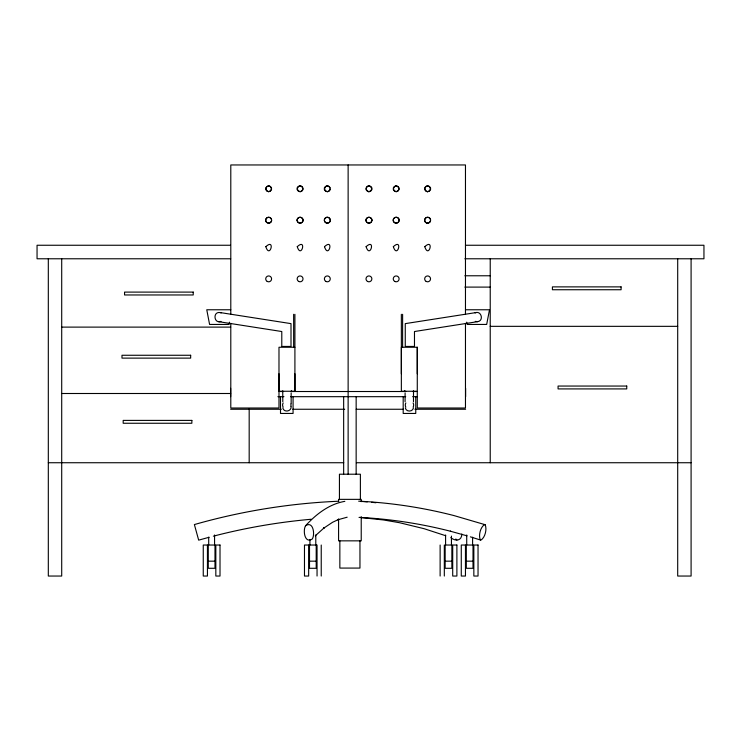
<?xml version="1.0" encoding="UTF-8"?>
<svg xmlns="http://www.w3.org/2000/svg" width="741" height="741" viewBox="0 0 741 741"><rect width="100%" height="100%" fill="white"/><g stroke="black" fill="none" stroke-linecap="round" stroke-linejoin="round"><path stroke-width="1.11" d="M294.909 373.77L294.909 391.257L278.986 391.257L278.986 373.77M401.353 373.77L401.353 347.251L417.276 347.251L417.276 391.257L401.353 391.257L401.353 314.304M417.276 373.77L417.276 347.251M282.793 401.715L282.747 390.766M405.105 392.925L405.086 401.705M291.157 403.678L291.157 392.925M413.515 390.766L413.469 401.715M291.102 406.383C291.834 411.403 283.942 412.969 282.803 407.995M229.534 322.178L229.099 324.438L209.583 324.438L206.767 309.766L230.794 309.766M461.828 534.02C461.819 540.726 455.678 541.754 450.815 537.623M413.459 407.995C412.57 412.052 406.216 412.098 405.327 408.022M305.607 525.702C302.754 530.028 304.523 544.116 312.285 539.003C315.138 534.687 313.369 520.59 305.607 525.702C316.055 514.245 329.199 504.028 344.843 501.342M315.277 535.826L324.28 527.694L323.484 528.324L332.589 522.275L338.711 519.404L337.739 519.802L347.168 517.199M475.055 312.887C481.15 310.016 484.308 320.77 477.63 321.659L414.478 331.523L414.478 346.436L405.262 346.436L405.262 323.632L476.213 312.545M209.166 537.253L198.671 540.143L194.383 524.563C241.39 511.142 289.972 503.296 338.813 501.222M213.362 536.169C245.466 527.842 278.255 522.164 311.294 519.246M221.003 321.399C213.899 324.15 212.528 311.368 220.049 312.545L291 323.632L291 346.436L281.784 346.436L281.784 331.523L218.632 321.659M477.63 321.659L475.259 321.399M230.405 245.252L37.05 245.252L37.05 258.776L230.664 258.776M465.441 245.252L703.95 245.252L703.95 258.776L464.848 258.776M464.848 275.772L490.227 275.772M464.848 287.1L490.227 287.1M465.468 309.766L489.495 309.766L486.68 324.438L467.163 324.438L466.728 322.178M490.227 326.336L677.7 326.336M61.707 327.114L230.664 327.114M294.909 347.251L278.986 347.251L278.986 391.257M283.599 391.517L278.986 391.517L278.986 408.013L230.794 408.013L230.794 323.326M290.509 391.517L405.753 391.517M412.663 391.517L417.276 391.517L417.276 408.013L465.468 408.013L465.468 323.326M61.707 393.499L230.664 393.499M277.866 396.685L283.933 396.685M290.537 396.685L405.725 396.685M412.635 396.685L417.248 396.685M230.636 409.254L281.321 409.254M292.843 409.254L344.676 409.254M356.199 409.254L403.419 409.254M414.941 409.254L465.626 409.254M48.313 462.736L343.75 462.736M356.44 462.736L691.094 462.736M208.277 561.169L214.983 561.169M309.506 561.169L316.203 561.169M445.156 561.169L451.862 561.169M466.302 561.169L473.008 561.169M358.663 501.175C390.794 502.722 422.75 507.548 453.909 515.56L485.105 524.693C487.17 529.018 485.151 537.577 480.881 540.143L470.368 536.836M359.024 517.375C390.007 518.913 420.823 523.618 450.861 531.334L450.343 531.195L467.043 535.854M360.848 501.388L367.314 501.87M360.848 517.57L383.375 519.941L399.316 522.674L424.195 528.722L445.712 535.734M371.621 502.305L375.928 502.741M485.105 524.693L484.595 524.563C480.325 527.138 478.306 535.697 480.372 540.013M220.049 312.545L221.207 312.887M456.938 540.013L455.808 539.003M691.094 258.776L691.094 576.044L677.7 576.044L677.7 258.776M490.227 258.776L490.227 462.736M472.591 537.206L472.591 545.033M466.719 534.974L466.719 545.033M465.626 388.303L465.626 396.685M465.468 314.304L465.468 164.956L230.794 164.956L230.794 314.304M451.445 536.095L451.445 545.033M445.582 534.974L445.582 545.033M444.322 545.033L444.322 576.044M440.126 545.033L440.126 576.044M415.757 396.685L415.757 413.45L403.187 413.45L403.187 396.685M402.613 314.304L402.613 347.251M361.228 501.657L361.228 499.36L338.581 499.36L338.581 501.657M361.228 516.644L361.228 540.847L338.581 540.847L338.581 518.95M360.385 499.36L360.385 474.212L339.434 474.212L339.434 499.36M359.959 540.847L359.959 568.078L339.85 568.078L339.85 540.847M356.152 396.685L356.152 474.212M348.131 164.956L348.131 474.212M343.657 396.685L343.657 474.212M321.233 545.033L321.233 576.044M317.046 545.033L317.046 576.044M315.786 534.974L315.786 545.033M309.923 539.448L309.923 545.033M294.909 314.304L294.909 391.257M293.649 314.304L293.649 347.251M293.075 396.685L293.075 413.45L280.506 413.45L280.506 396.685M249.18 408.495L249.18 462.736M230.636 388.303L230.636 396.685M214.566 534.974L214.566 545.033M208.703 537.206L208.703 545.033M61.707 258.776L61.707 576.044L48.313 576.044L48.313 258.776M425.056 190.141A3.372 2.955 0 0 0 427.603 191.706A3.372 2.945 0 0 0 427.603 185.834A3.372 2.955 0 0 0 425.056 187.399M424.769 189.474A3.372 2.955 0 0 1 424.769 188.066M367.443 191.197A3.372 2.955 0 0 0 368.935 191.706A3.372 2.945 0 0 0 368.935 185.834A3.372 2.955 0 0 0 366.387 187.399M366.841 190.724A3.372 2.955 0 0 1 366.1 188.066M404.706 391.304A4.613 2.936 0 0 1 404.864 390.544M413.098 402.974A4.187 4.187 0 0 1 413.098 407.161M405.846 407.161A4.187 4.187 0 0 1 405.846 402.974M302.921 188.066A3.372 2.955 0 0 1 300.086 191.706A3.372 2.945 0 0 1 300.086 185.834A3.372 2.955 0 0 1 302.634 187.399M330.162 189.474A3.372 2.955 0 0 1 327.327 191.706A3.372 2.945 0 0 1 327.327 185.834A3.372 2.955 0 0 1 330.162 188.066M291.398 390.544A4.613 2.936 0 0 1 291.556 391.304M283.164 407.161A4.187 4.187 0 0 1 283.164 402.974M290.843 403.984A4.187 4.187 0 0 1 290.843 406.151M265.824 246.679C269.817 259.424 275.652 237.639 265.824 246.679M297.252 246.679C301.244 259.424 307.089 237.639 297.252 246.679M324.493 246.679C328.485 259.424 334.321 237.639 324.493 246.679M366.1 246.679C370.102 259.424 375.937 237.639 366.1 246.679M393.341 246.679C397.343 259.424 403.178 237.639 393.341 246.679M424.769 246.679C428.77 259.424 434.606 237.639 424.769 246.679M621.088 286.878L552.415 286.878L552.415 289.74L621.088 289.74L621.088 286.878M193.225 292.102L124.553 292.102L124.553 294.964L193.225 294.964L193.225 292.102M190.659 355.263L121.987 355.263L121.987 358.125L190.659 358.125L190.659 355.263M626.747 386.052L558.075 386.052L558.075 388.914L626.747 388.914L626.747 386.052M191.854 420.397L123.182 420.397L123.182 423.259L191.854 423.259L191.854 420.397M207.443 545.033L203.256 545.033L203.256 576.044L207.443 576.044L207.443 545.033M214.983 545.033L208.277 545.033L208.277 568.291L214.983 568.291L214.983 545.033M220.012 545.033L215.826 545.033L215.826 576.044L220.012 576.044L220.012 545.033M308.664 545.033L304.477 545.033L304.477 576.044L308.664 576.044L308.664 545.033M316.203 545.033L309.506 545.033L309.506 568.291L316.203 568.291L316.203 545.033M451.862 545.033L445.156 545.033L445.156 568.291L451.862 568.291L451.862 545.033M456.891 545.033L452.705 545.033L452.705 576.044L456.891 576.044L456.891 545.033M465.459 545.033L461.273 545.033L461.273 576.044L465.459 576.044L465.459 545.033M473.008 545.033L466.302 545.033L466.302 568.291L473.008 568.291L473.008 545.033M478.038 545.033L473.842 545.033L473.842 576.044L478.038 576.044L478.038 545.033M399.112 220.197A3.149 2.936 0 0 0 396.176 217.27A3.149 2.936 0 0 0 393.239 220.197A2.918 2.723 0 0 0 395.75 223.078A2.918 2.723 0 0 0 399.01 220.957A2.964 2.769 0 0 0 396.62 217.326A2.964 2.769 0 0 0 393.239 220.197A3.149 2.936 0 0 0 396.176 223.134A3.149 2.936 0 0 0 399.112 220.197M427.177 223.078A2.918 2.723 0 0 0 430.438 220.957A2.964 2.769 0 0 0 428.048 217.326A2.964 2.769 0 0 0 424.676 220.197A2.918 2.723 0 0 0 427.177 223.078M367.471 281.413A2.936 2.936 0 0 0 371.871 278.866A2.936 2.936 0 0 0 367.471 276.328A2.936 2.936 0 0 0 367.471 281.413M426.14 281.413A2.936 2.936 0 0 0 430.54 278.866A2.936 2.936 0 0 0 426.14 276.328A2.936 2.936 0 0 0 426.14 281.413M394.712 281.413A2.936 2.936 0 0 0 399.112 278.866A2.936 2.936 0 0 0 394.712 276.328A2.936 2.936 0 0 0 394.712 281.413M424.676 220.197A3.149 2.936 0 0 0 427.603 223.134A3.149 2.936 0 0 0 430.54 220.197A3.149 2.936 0 0 0 427.603 217.27A3.149 2.936 0 0 0 424.676 220.197M371.871 220.197A3.149 2.936 0 0 0 368.935 217.27A3.149 2.936 0 0 0 366.008 220.197A2.918 2.723 0 0 0 368.509 223.078A2.918 2.723 0 0 0 371.769 220.957A2.964 2.769 0 0 0 369.379 217.326A2.964 2.769 0 0 0 366.008 220.197A3.149 2.936 0 0 0 368.935 223.134A3.149 2.936 0 0 0 371.871 220.197M427.603 191.706A3.418 3.001 0 0 0 427.603 185.834A3.418 2.992 0 0 0 427.603 191.687M396.176 185.834A3.372 2.955 0 0 0 396.176 191.706A3.418 3.001 0 0 0 396.176 185.834A3.418 2.992 0 0 0 396.176 191.687A3.372 2.945 0 0 0 396.176 185.834M368.935 191.706A3.418 3.001 0 0 0 368.935 185.834A3.418 2.992 0 0 0 368.935 191.687M297.15 220.197A3.149 2.936 0 0 0 300.086 223.134A3.149 2.936 0 0 0 303.023 220.197A3.149 2.936 0 0 0 300.086 217.27A3.149 2.936 0 0 0 297.15 220.197M300.513 223.078A2.918 2.723 0 0 0 303.023 220.197A2.964 2.769 0 0 0 299.642 217.326A2.964 2.769 0 0 0 297.252 220.957A2.918 2.723 0 0 0 300.513 223.078M269.085 223.078A2.918 2.723 0 0 0 271.586 220.197A3.149 2.936 0 0 0 268.659 217.27A3.149 2.936 0 0 0 265.723 220.197A3.149 2.936 0 0 0 268.659 223.134A3.149 2.936 0 0 0 271.586 220.197A2.964 2.769 0 0 0 268.214 217.326A2.964 2.769 0 0 0 265.824 220.957A2.918 2.723 0 0 0 269.085 223.078M325.855 281.413A2.936 2.936 0 0 0 330.264 278.866A2.936 2.936 0 0 0 325.855 276.328A2.936 2.936 0 0 0 325.855 281.413M267.186 281.413A2.936 2.936 0 0 0 271.595 278.866A2.936 2.936 0 0 0 267.186 276.328A2.936 2.936 0 0 0 267.186 281.413M298.623 281.413A2.936 2.936 0 0 0 303.023 278.866A2.936 2.936 0 0 0 298.623 276.328A2.936 2.936 0 0 0 298.623 281.413M324.391 220.197A3.149 2.936 0 0 0 327.327 223.134A3.149 2.936 0 0 0 330.254 220.197A3.149 2.936 0 0 0 327.327 217.27A3.149 2.936 0 0 0 324.391 220.197M268.659 185.834A3.418 3.001 0 0 0 268.659 191.706A3.372 2.955 0 0 0 268.659 185.834A3.372 2.945 0 0 0 268.659 191.687A3.418 2.992 0 0 0 268.659 185.834M300.086 185.834A3.418 3.001 0 0 0 300.086 191.706A3.418 2.992 0 0 0 300.086 185.834M327.327 185.834A3.418 3.001 0 0 0 327.327 191.706A3.418 2.992 0 0 0 327.327 185.834M326.883 217.326A2.964 2.769 0 0 0 324.493 220.957A2.918 2.723 0 0 0 327.754 223.078A2.918 2.723 0 0 0 330.254 220.197A2.964 2.769 0 0 0 326.883 217.326"/></g></svg>
